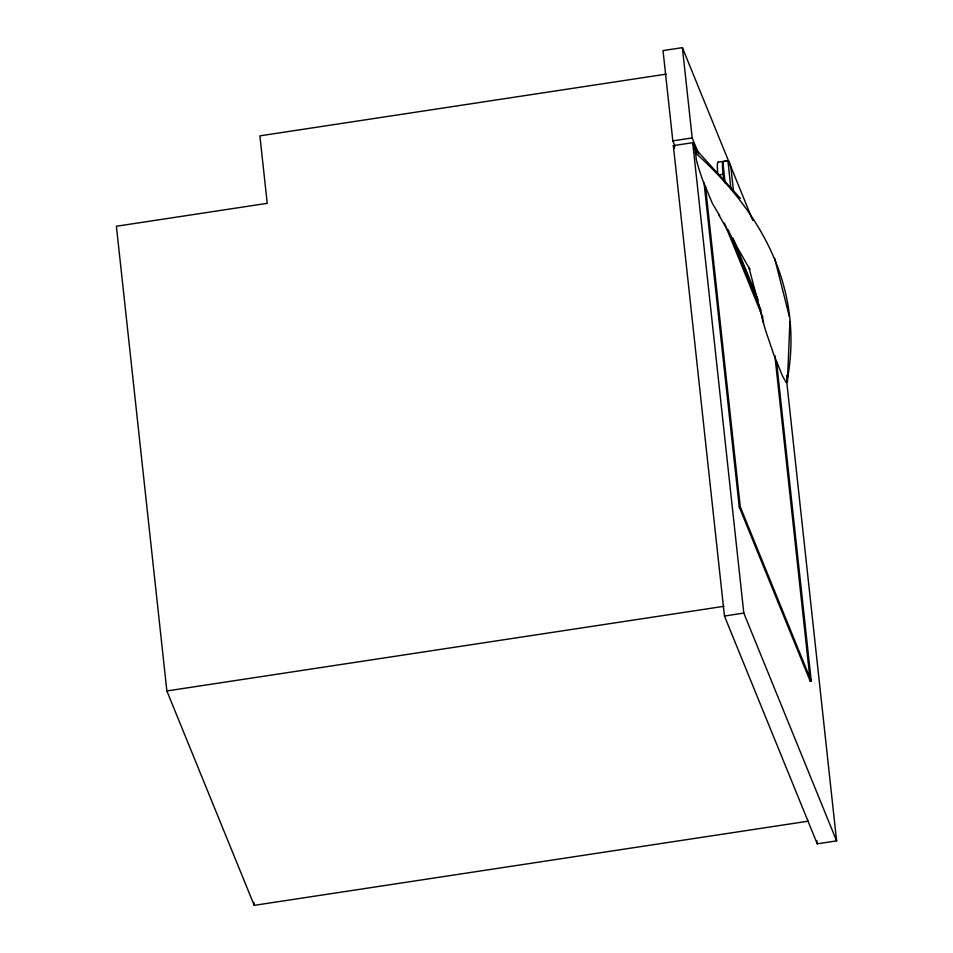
<?xml version="1.0" encoding="UTF-8"?>
<svg xmlns="http://www.w3.org/2000/svg" width="953" height="953" viewBox="0 0 953 953"><rect width="100%" height="100%" fill="white"/><g stroke="black" fill="none" stroke-linecap="round" stroke-linejoin="round"><path stroke-width="1.43" d="M762.209 316.92L762.4 316.134M789.906 321.542L787.452 381.248L786.701 375.351M787.452 381.188L787.178 382.332A44.815 4.539 81.4 0 1 786.32 382.177L785.999 381.891M695.166 149.371L696.345 159.663A46.125 4.67 81.4 0 0 697.584 164.369L698.061 166.036A108.868 11.019 81.4 0 0 699.407 170.408L701.92 177.913A269.866 27.315 81.4 0 0 702.849 180.51L712.403 203.454L719.694 215.676M718.062 162.213L728.199 160.652M752.822 220.548L682.384 47.65L663.014 50.592L672.83 140.877L675.069 146.357M666.087 74.143L259.895 135.862L267.221 203.334L116.397 226.254L166.87 690.961L254.213 905.35L808.299 821.164M672.83 140.877L692.188 137.935L698.763 153.79M786.63 380.831L836.603 840.88L817.245 843.822L724.447 616.031L673.342 145.618L692.712 142.676L696.524 152.063M723.863 180.677A20.728 2.097 81.4 0 1 722.815 161.629L727.913 160.854A20.728 2.097 81.4 0 1 731.034 168.514L733.524 191.41M718.907 174.887L723.053 174.256M739.254 506.996L740.278 506.841L811.241 681.038L810.217 681.192L739.254 506.996L704.053 182.952M166.87 690.961L723.899 606.322M724.447 616.031L743.805 613.089L836.603 840.88M786.058 381.95L786.118 382.01A108.868 11.019 81.4 0 1 784.986 380.485L782.866 376.614A269.866 27.315 81.4 0 1 782.02 374.863L773.586 354.016L765.211 329.321L748.855 267.185L749.868 269.425L718.896 215.056M696.369 149.919L740.433 198.415M698.358 153.028L697.322 151.253A108.868 11.019 81.4 0 0 696.309 149.847L695.976 149.538A44.815 4.539 81.4 0 0 695.166 149.311M733 238.107L758.159 299.85M728.211 229.828L761.173 310.761M724.399 223.133L762.948 317.766M673.342 145.618L674.438 148.299M763.27 322.519L762.209 317.087M774.658 258.299L789.37 316.658M787.345 379.223L787.357 379.294A1379.003 532.167 -6.2 0 0 694.951 152.456M776.516 361.425L811.241 681.038M774.86 355.672L810.217 681.192M816.924 840.868L817.245 843.822M727.913 160.854L731.022 189.48M722.815 161.629L725.15 183.095M705.399 185.752L740.278 506.841M682.384 47.65L692.188 137.935M692.712 142.676L743.805 613.089M253.891 902.396L254.213 905.35M717.812 173.696A20.728 2.097 81.4 0 1 718.395 162.487"/></g></svg>
